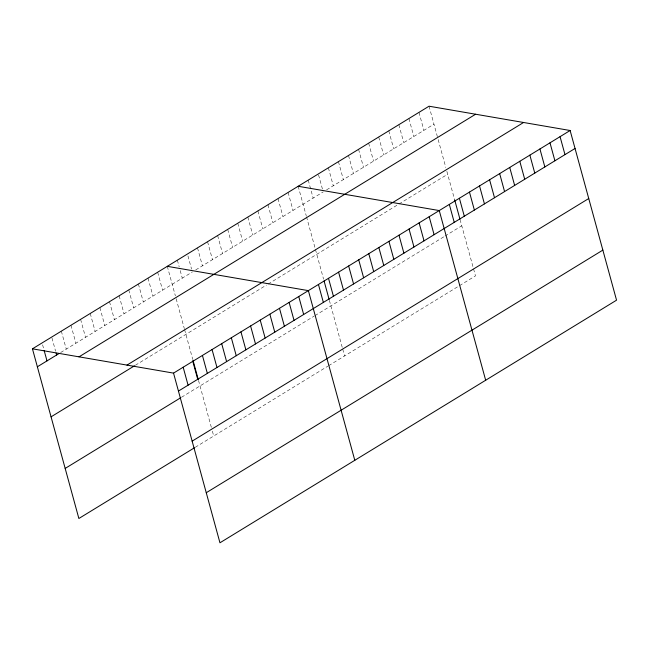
<?xml version="1.0" encoding="UTF-8"?>
<svg xmlns="http://www.w3.org/2000/svg" width="649" height="649" viewBox="0 0 649 649"><rect width="100%" height="100%" fill="white"/><g stroke="black" fill="none" stroke-linecap="round" stroke-linejoin="round"><path stroke-width="0.49" stroke-dasharray="3.25 2.43" d="M60.641 352.545L192.339 271.98M195.698 269.927L323.218 191.917M326.577 189.865L433.962 124.17M135.333 365.29L266.439 285.089M268.118 284.067L397.318 205.027M398.997 204.005L447.656 174.24M181.55 397.237L314.108 316.144M314.952 315.633L444.151 236.593M444.987 236.082L461.764 225.82M195.252 447.299L327.81 366.206M328.645 365.695L458.681 286.144M459.524 285.633L475.466 275.882L460.255 220.287M429.046 106.209L437.385 136.688M438.172 139.576L445.814 167.499M446.861 171.344L454.714 200.03M418.978 112.374L423.894 130.327M408.911 118.532L413.827 136.493M398.843 124.689L403.759 142.65M388.775 130.847L393.692 148.808M378.708 137.004L383.624 154.965M368.64 143.161L373.556 161.122M358.572 149.327L363.489 167.28M348.505 155.484L353.421 173.437M338.437 161.642L343.353 179.603M328.37 167.799L333.286 185.76M318.562 174.905L322.439 189.078M308.234 180.114L313.151 198.075M298.167 186.271L306.247 215.784M306.506 216.75L315.195 248.518M315.463 249.484L323.583 279.167M329.376 300.349L342.477 348.237M342.745 349.203L344.587 355.944M288.099 192.437L293.015 210.39M278.032 198.594L282.948 216.555M267.964 204.751L272.88 222.712M257.896 210.909L262.813 228.87M247.829 217.066L252.745 235.027M237.761 223.224L242.677 241.185M227.694 229.381L232.61 247.342M217.626 235.546L222.542 253.499M207.558 241.704L212.474 259.665M197.499 247.861L202.407 265.822M187.942 255.909L191.569 269.14M177.364 260.176L179.173 266.796M180.203 270.576L182.272 278.137M167.296 266.333L175.368 295.847M176.155 298.735L184.324 328.581M184.584 329.546L192.704 359.23M198.505 380.411L211.339 427.342M212.393 431.187L213.708 436.006M157.658 272.231L162.575 290.184M148.029 278.121L152.945 296.082M138.399 284.011L143.307 301.972M128.77 289.9L133.678 307.861M119.132 295.798L124.048 313.759M109.503 301.688L114.419 319.649M99.873 307.577L104.781 325.538M90.243 313.475L95.152 331.428M80.606 319.365L85.522 337.326M70.976 325.254L75.892 343.216M61.347 331.144L66.255 349.105M51.969 337.983L55.595 351.214M42.599 344.822L43.889 349.551"/><path stroke-width="0.97" d="M32.45 348.821L429.046 106.209L570.13 130.506L616.55 300.179L219.954 542.791L173.534 373.118L32.45 348.821L78.87 518.494L194.449 447.786M37.366 366.782L59.035 353.527M79.008 356.845L475.603 114.232M126.977 365.103L523.573 122.491M51.06 416.845L134.53 365.785M173.534 373.118L570.13 130.506M178.451 391.079L575.046 148.467M65.168 468.432L180.747 397.723M192.145 441.142L588.74 198.529M206.26 492.721L602.856 250.108M298.167 186.271L439.259 210.568L485.671 380.241M167.296 266.333L308.38 290.63L354.8 460.303M560.063 136.663L564.979 154.624M549.995 142.829L554.911 160.782M539.936 148.986L544.844 166.947M529.868 155.143L534.776 173.105M519.8 161.301L524.708 179.262M509.733 167.458L514.641 185.419M499.665 173.616L504.573 191.577M489.597 179.773L494.506 197.734M479.53 185.939L484.438 203.891M469.462 192.096L474.37 210.057M459.395 198.253L464.303 216.214M454.714 200.03L460.003 219.37M449.327 204.411L454.235 222.372M429.192 216.725L434.1 234.687M419.124 222.883L424.032 240.844M409.057 229.048L413.965 247.001M398.989 235.206L403.897 253.167M388.921 241.363L393.829 259.324M378.854 247.52L383.77 265.482M368.786 253.678L373.702 271.639M358.719 259.835L363.635 277.796M348.651 265.993L353.567 283.954M338.583 272.158L343.499 290.111M328.516 278.316L333.432 296.277M324.086 281.009L329.124 299.432M318.448 284.473L323.364 302.434M298.751 296.52L303.659 314.481M289.121 302.418L294.029 320.371M279.484 308.307L284.4 326.269M269.854 314.197L274.77 332.158M260.225 320.087L265.133 338.048M250.587 325.985L255.503 343.946M240.957 331.874L245.874 349.835M231.328 337.764L236.244 355.725M221.698 343.662L226.606 361.615M212.061 349.551L216.977 367.512M202.431 355.441L207.347 373.402M192.956 360.146L198.245 379.495M192.802 361.331L197.718 379.292M183.172 367.229L188.08 385.19M56.106 353.113L56.625 355.003M44.148 350.492L46.996 360.893"/></g></svg>
